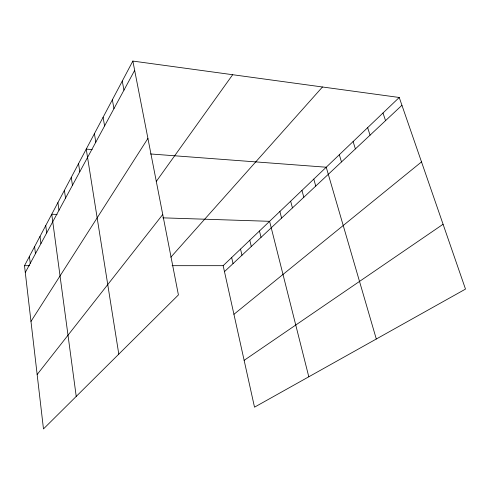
<?xml version="1.0" encoding="UTF-8"?>
<svg xmlns="http://www.w3.org/2000/svg" width="490" height="490" viewBox="0 0 490 490"><rect width="100%" height="100%" fill="white"/><g stroke="black" fill="none" stroke-linecap="round" stroke-linejoin="round"><path stroke-width="0.73" d="M132.851 61.072L178.415 294.931L43.475 428.928L24.5 265.703L132.851 61.072L399.24 97.479L465.5 289.1L254.512 407.172L223.158 265.678L399.24 97.479M25.29 272.495L134.658 70.37M30.974 321.409L147.919 138.419M156.218 181.539L232.67 74.713M37.148 374.525L162.741 214.51M170.826 257.213L322.475 86.987M224.481 271.625L401.935 105.283M233.938 314.304L421.516 161.902M244.136 360.34L443.076 224.261M24.5 265.703L29.676 265.703M172.1 265.684L223.158 265.678M57.085 214.406L51.75 214.234L76.226 396.404M162.79 217.842L269.598 221.315L308.804 376.792M92.194 149.554L86.234 149.107L118.794 354.135M150.51 153.958L326.23 167.219L376.302 339.013M382.996 112.994L385.544 120.644M367.641 127.663L370.054 135.167M353.1 141.549L355.391 148.911M339.319 154.718L341.493 161.939M313.79 179.107L315.756 186.065M301.944 190.42L303.818 197.256M290.656 201.2L292.444 207.913M279.888 211.49L281.597 218.087M259.473 230.992L261.035 237.362M249.796 240.235L251.29 246.495M240.535 249.085L241.962 255.235M231.666 257.556L233.038 263.608M122.261 81.071L123.952 90.16M112.363 99.758L113.95 108.645M103.102 117.251L104.591 125.942M94.411 133.672L95.807 142.174M78.535 163.648L79.784 171.788M71.277 177.362L72.453 185.336M64.41 190.328L65.525 198.138M57.912 202.603L58.972 210.253M45.735 225.602L46.691 232.952M40.021 236.394L40.927 243.591M34.588 246.648L35.458 253.71M29.425 256.405L30.251 263.332"/></g></svg>
